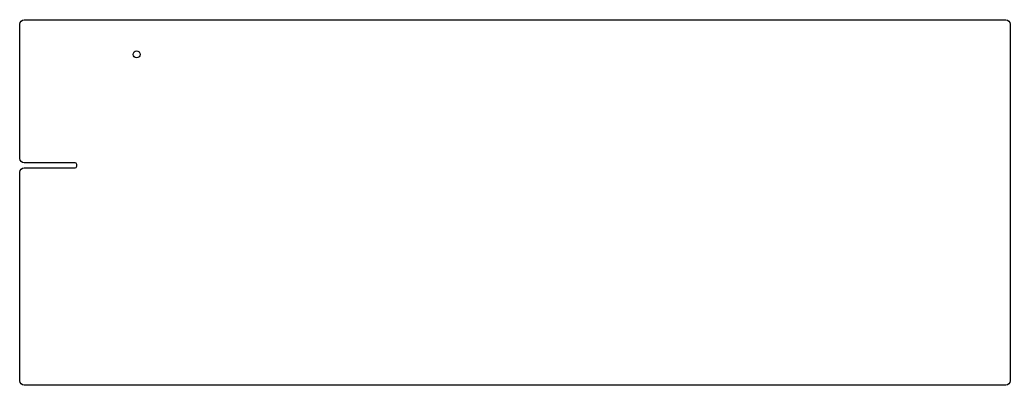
# Model space of a CAD drawing. Header units: millimetres. Extents: x 0 to 286, y -105 to 0.
import ezdxf

# ---------------------------------------------------------------- set-up
doc = ezdxf.new("R2010")
doc.units = ezdxf.units.MM
doc.layers.get('0').update_dxf_attribs({"linetype": 'CONTINUOUS'})

msp = doc.modelspace()

# ---------------------------------------------------------------- linework, layer by layer
msp.add_lwpolyline([(286.225, -0.775), (286.225, -104, -0.41421356), (284.975, -105.25), (0.775, -105.25, -0.41421356), (-0.475, -104), (-0.475, -43.6375, -0.41421356), (0.775, -42.3875), (15.525, -42.3875, 0.41421356), (16.025, -41.8875), (16.025, -41.3875, 0.41421356), (15.525, -40.8875), (0.775, -40.8875, -0.41421356), (-0.475, -39.6375), (-0.475, -0.775, -0.41421356), (0.775, 0.475), (284.975, 0.475, -0.41421356)], format="xyb", close=True)
msp.add_circle((33.3375, -9.525), 1)

doc.saveas('drawing.dxf')
